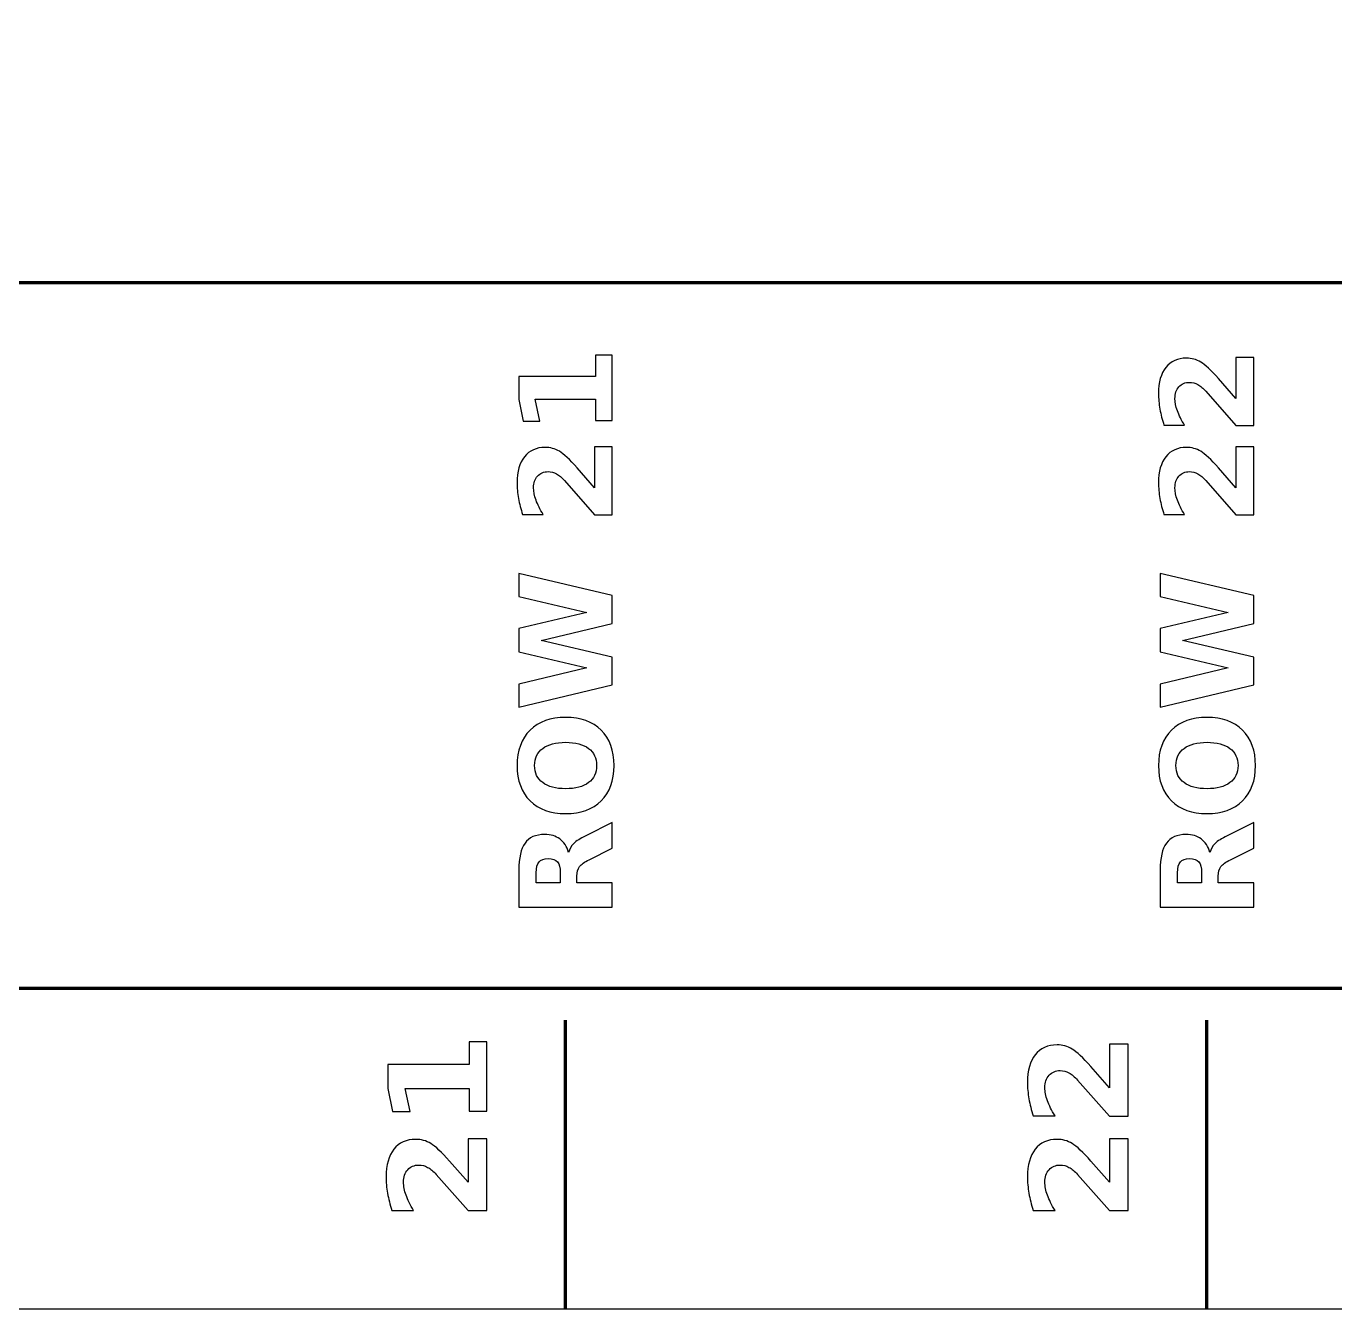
# Model space of a CAD drawing. Header units: centimetres. Extents: x -27.5 to 5.5, y -16.9 to -12.8.
# Drawn here: x -6.648 to -4.608, y -16.85 to -14.85 of the extents above; entities that cross this region are included whole.
import ezdxf

# ---------------------------------------------------------------- set-up
doc = ezdxf.new("R2010")
doc.units = ezdxf.units.CM
doc.header["$MEASUREMENT"] = 0
doc.layers.add('Layer 1', color=7, linetype='Continuous')

msp = doc.modelspace()

# ---------------------------------------------------------------- linework, layer by layer
at = {"layer": 'Layer 1', "color": 7}
msp.add_open_spline([(-27.5, -12.85), (-27.5, -12.85), (5.5, -12.85), (5.5, -12.85), (5.5, -12.85), (5.5, -12.85), (5.5, -16.85), (5.5, -16.85), (5.5, -16.85), (5.5, -16.85), (-27.5, -16.85), (-27.5, -16.85), (-27.5, -16.85), (-27.5, -16.85), (-27.5, -12.85), (-27.5, -12.85)], degree=3, knots=[0, 0, 0, 0, 0.25, 0.25, 0.25, 0.25, 0.5, 0.5, 0.5, 0.5, 0.75, 0.75, 0.75, 0.75, 1, 1, 1, 1], dxfattribs=at)
at = {"layer": 'Layer 1', "color": 250, "lineweight": 100}
msp.add_open_spline([(-26.05684, -16.35), (-26.05684, -16.35), (-26.05684, -15.25), (-26.05684, -15.25), (-26.05684, -15.25), (-26.05684, -15.25), (3.51816, -15.25), (3.51816, -15.25), (3.51816, -15.25), (3.51816, -15.25), (3.51816, -16.35), (3.51816, -16.35), (3.51816, -16.35), (3.51816, -16.35), (-26.05684, -16.35), (-26.05684, -16.35)], degree=3, knots=[0, 0, 0, 0, 0.25, 0.25, 0.25, 0.25, 0.5, 0.5, 0.5, 0.5, 0.75, 0.75, 0.75, 0.75, 1, 1, 1, 1], dxfattribs=at)
at = {"layer": 'Layer 1', "color": 250}
for points, knots in [([(-5.76001, -15.46499), (-5.76001, -15.46499), (-5.76001, -15.43179), (-5.76001, -15.43179), (-5.76001, -15.43179), (-5.76001, -15.43179), (-5.85424, -15.43179), (-5.85424, -15.43179), (-5.85424, -15.43179), (-5.85424, -15.43179), (-5.84721, -15.46585), (-5.84721, -15.46585), (-5.84721, -15.46585), (-5.84721, -15.46585), (-5.87281, -15.46585), (-5.87281, -15.46585), (-5.87281, -15.46585), (-5.87281, -15.46585), (-5.87984, -15.43199), (-5.87984, -15.43199), (-5.87984, -15.43199), (-5.87984, -15.43199), (-5.87984, -15.39625), (-5.87984, -15.39625), (-5.87984, -15.39625), (-5.87984, -15.39625), (-5.76001, -15.39625), (-5.76001, -15.39625), (-5.76001, -15.39625), (-5.76001, -15.39625), (-5.76001, -15.36305), (-5.76001, -15.36305), (-5.76001, -15.36305), (-5.76001, -15.36305), (-5.73404, -15.36305), (-5.73404, -15.36305), (-5.73404, -15.36305), (-5.73404, -15.36305), (-5.73404, -15.46499), (-5.73404, -15.46499), (-5.73404, -15.46499), (-5.73404, -15.46499), (-5.76001, -15.46499), (-5.76001, -15.46499)], [0, 0, 0, 0, 0.0909091, 0.0909091, 0.0909091, 0.0909091, 0.1818182, 0.1818182, 0.1818182, 0.1818182, 0.2727273, 0.2727273, 0.2727273, 0.2727273, 0.3636364, 0.3636364, 0.3636364, 0.3636364, 0.4545455, 0.4545455, 0.4545455, 0.4545455, 0.5454545, 0.5454545, 0.5454545, 0.5454545, 0.6363636, 0.6363636, 0.6363636, 0.6363636, 0.7272727, 0.7272727, 0.7272727, 0.7272727, 0.8181818, 0.8181818, 0.8181818, 0.8181818, 0.9090909, 0.9090909, 0.9090909, 0.9090909, 1, 1, 1, 1]), ([(-4.76167, -15.43079), (-4.76167, -15.43079), (-4.76167, -15.36662), (-4.76167, -15.36662), (-4.76167, -15.36662), (-4.76167, -15.36662), (-4.73404, -15.36662), (-4.73404, -15.36662), (-4.73404, -15.36662), (-4.73404, -15.36662), (-4.73404, -15.47259), (-4.73404, -15.47259), (-4.73404, -15.47259), (-4.73404, -15.47259), (-4.76167, -15.47259), (-4.76167, -15.47259), (-4.76167, -15.47259), (-4.76167, -15.47259), (-4.80864, -15.41935), (-4.80864, -15.41935), (-4.80864, -15.41935), (-4.81294, -15.41459), (-4.81714, -15.41109), (-4.82124, -15.40882), (-4.82124, -15.40882), (-4.82534, -15.40652), (-4.82961, -15.40539), (-4.83404, -15.40539), (-4.83404, -15.40539), (-4.84087, -15.40539), (-4.84637, -15.40769), (-4.85054, -15.41229), (-4.85054, -15.41229), (-4.85471, -15.41685), (-4.85677, -15.42295), (-4.85677, -15.43059), (-4.85677, -15.43059), (-4.85677, -15.43645), (-4.85551, -15.44285), (-4.85301, -15.44982), (-4.85301, -15.44982), (-4.85051, -15.45679), (-4.84677, -15.46425), (-4.84184, -15.47219), (-4.84184, -15.47219), (-4.84184, -15.47219), (-4.87387, -15.47219), (-4.87387, -15.47219), (-4.87387, -15.47219), (-4.87667, -15.46372), (-4.87881, -15.45535), (-4.88027, -15.44709), (-4.88027, -15.44709), (-4.88174, -15.43882), (-4.88247, -15.43072), (-4.88247, -15.42275), (-4.88247, -15.42275), (-4.88247, -15.40532), (-4.87864, -15.39175), (-4.87094, -15.38209), (-4.87094, -15.38209), (-4.86327, -15.37242), (-4.85257, -15.36759), (-4.83881, -15.36759), (-4.83881, -15.36759), (-4.83087, -15.36759), (-4.82347, -15.36965), (-4.81661, -15.37375), (-4.81661, -15.37375), (-4.80974, -15.37785), (-4.80054, -15.38649), (-4.78901, -15.39962), (-4.78901, -15.39962), (-4.78901, -15.39962), (-4.76167, -15.43079), (-4.76167, -15.43079)], [0, 0, 0, 0, 0.0526316, 0.0526316, 0.0526316, 0.0526316, 0.1052632, 0.1052632, 0.1052632, 0.1052632, 0.1578947, 0.1578947, 0.1578947, 0.1578947, 0.2105263, 0.2105263, 0.2105263, 0.2105263, 0.2631579, 0.2631579, 0.2631579, 0.2631579, 0.3157895, 0.3157895, 0.3157895, 0.3157895, 0.3684211, 0.3684211, 0.3684211, 0.3684211, 0.4210526, 0.4210526, 0.4210526, 0.4210526, 0.4736842, 0.4736842, 0.4736842, 0.4736842, 0.5263158, 0.5263158, 0.5263158, 0.5263158, 0.5789474, 0.5789474, 0.5789474, 0.5789474, 0.6315789, 0.6315789, 0.6315789, 0.6315789, 0.6842105, 0.6842105, 0.6842105, 0.6842105, 0.7368421, 0.7368421, 0.7368421, 0.7368421, 0.7894737, 0.7894737, 0.7894737, 0.7894737, 0.8421053, 0.8421053, 0.8421053, 0.8421053, 0.8947368, 0.8947368, 0.8947368, 0.8947368, 0.9473684, 0.9473684, 0.9473684, 0.9473684, 1, 1, 1, 1]), ([(-5.76167, -15.56996), (-5.76167, -15.56996), (-5.76167, -15.50579), (-5.76167, -15.50579), (-5.76167, -15.50579), (-5.76167, -15.50579), (-5.73404, -15.50579), (-5.73404, -15.50579), (-5.73404, -15.50579), (-5.73404, -15.50579), (-5.73404, -15.61176), (-5.73404, -15.61176), (-5.73404, -15.61176), (-5.73404, -15.61176), (-5.76167, -15.61176), (-5.76167, -15.61176), (-5.76167, -15.61176), (-5.76167, -15.61176), (-5.80864, -15.55852), (-5.80864, -15.55852), (-5.80864, -15.55852), (-5.81294, -15.55376), (-5.81714, -15.55026), (-5.82124, -15.54799), (-5.82124, -15.54799), (-5.82534, -15.54569), (-5.82961, -15.54456), (-5.83404, -15.54456), (-5.83404, -15.54456), (-5.84087, -15.54456), (-5.84637, -15.54686), (-5.85054, -15.55146), (-5.85054, -15.55146), (-5.85471, -15.55602), (-5.85677, -15.56212), (-5.85677, -15.56976), (-5.85677, -15.56976), (-5.85677, -15.57562), (-5.85551, -15.58202), (-5.85301, -15.58899), (-5.85301, -15.58899), (-5.85051, -15.59596), (-5.84677, -15.60342), (-5.84184, -15.61136), (-5.84184, -15.61136), (-5.84184, -15.61136), (-5.87387, -15.61136), (-5.87387, -15.61136), (-5.87387, -15.61136), (-5.87667, -15.60289), (-5.87881, -15.59452), (-5.88027, -15.58626), (-5.88027, -15.58626), (-5.88174, -15.57799), (-5.88247, -15.56989), (-5.88247, -15.56192), (-5.88247, -15.56192), (-5.88247, -15.54449), (-5.87864, -15.53092), (-5.87094, -15.52126), (-5.87094, -15.52126), (-5.86327, -15.51159), (-5.85257, -15.50676), (-5.83881, -15.50676), (-5.83881, -15.50676), (-5.83087, -15.50676), (-5.82347, -15.50882), (-5.81661, -15.51292), (-5.81661, -15.51292), (-5.80974, -15.51702), (-5.80054, -15.52566), (-5.78901, -15.53879), (-5.78901, -15.53879), (-5.78901, -15.53879), (-5.76167, -15.56996), (-5.76167, -15.56996)], [0, 0, 0, 0, 0.0526316, 0.0526316, 0.0526316, 0.0526316, 0.1052632, 0.1052632, 0.1052632, 0.1052632, 0.1578947, 0.1578947, 0.1578947, 0.1578947, 0.2105263, 0.2105263, 0.2105263, 0.2105263, 0.2631579, 0.2631579, 0.2631579, 0.2631579, 0.3157895, 0.3157895, 0.3157895, 0.3157895, 0.3684211, 0.3684211, 0.3684211, 0.3684211, 0.4210526, 0.4210526, 0.4210526, 0.4210526, 0.4736842, 0.4736842, 0.4736842, 0.4736842, 0.5263158, 0.5263158, 0.5263158, 0.5263158, 0.5789474, 0.5789474, 0.5789474, 0.5789474, 0.6315789, 0.6315789, 0.6315789, 0.6315789, 0.6842105, 0.6842105, 0.6842105, 0.6842105, 0.7368421, 0.7368421, 0.7368421, 0.7368421, 0.7894737, 0.7894737, 0.7894737, 0.7894737, 0.8421053, 0.8421053, 0.8421053, 0.8421053, 0.8947368, 0.8947368, 0.8947368, 0.8947368, 0.9473684, 0.9473684, 0.9473684, 0.9473684, 1, 1, 1, 1]), ([(-4.76167, -15.56996), (-4.76167, -15.56996), (-4.76167, -15.50579), (-4.76167, -15.50579), (-4.76167, -15.50579), (-4.76167, -15.50579), (-4.73404, -15.50579), (-4.73404, -15.50579), (-4.73404, -15.50579), (-4.73404, -15.50579), (-4.73404, -15.61176), (-4.73404, -15.61176), (-4.73404, -15.61176), (-4.73404, -15.61176), (-4.76167, -15.61176), (-4.76167, -15.61176), (-4.76167, -15.61176), (-4.76167, -15.61176), (-4.80864, -15.55852), (-4.80864, -15.55852), (-4.80864, -15.55852), (-4.81294, -15.55376), (-4.81714, -15.55026), (-4.82124, -15.54799), (-4.82124, -15.54799), (-4.82534, -15.54569), (-4.82961, -15.54456), (-4.83404, -15.54456), (-4.83404, -15.54456), (-4.84087, -15.54456), (-4.84637, -15.54686), (-4.85054, -15.55146), (-4.85054, -15.55146), (-4.85471, -15.55602), (-4.85677, -15.56212), (-4.85677, -15.56976), (-4.85677, -15.56976), (-4.85677, -15.57562), (-4.85551, -15.58202), (-4.85301, -15.58899), (-4.85301, -15.58899), (-4.85051, -15.59596), (-4.84677, -15.60342), (-4.84184, -15.61136), (-4.84184, -15.61136), (-4.84184, -15.61136), (-4.87387, -15.61136), (-4.87387, -15.61136), (-4.87387, -15.61136), (-4.87667, -15.60289), (-4.87881, -15.59452), (-4.88027, -15.58626), (-4.88027, -15.58626), (-4.88174, -15.57799), (-4.88247, -15.56989), (-4.88247, -15.56192), (-4.88247, -15.56192), (-4.88247, -15.54449), (-4.87864, -15.53092), (-4.87094, -15.52126), (-4.87094, -15.52126), (-4.86327, -15.51159), (-4.85257, -15.50676), (-4.83881, -15.50676), (-4.83881, -15.50676), (-4.83087, -15.50676), (-4.82347, -15.50882), (-4.81661, -15.51292), (-4.81661, -15.51292), (-4.80974, -15.51702), (-4.80054, -15.52566), (-4.78901, -15.53879), (-4.78901, -15.53879), (-4.78901, -15.53879), (-4.76167, -15.56996), (-4.76167, -15.56996)], [0, 0, 0, 0, 0.0526316, 0.0526316, 0.0526316, 0.0526316, 0.1052632, 0.1052632, 0.1052632, 0.1052632, 0.1578947, 0.1578947, 0.1578947, 0.1578947, 0.2105263, 0.2105263, 0.2105263, 0.2105263, 0.2631579, 0.2631579, 0.2631579, 0.2631579, 0.3157895, 0.3157895, 0.3157895, 0.3157895, 0.3684211, 0.3684211, 0.3684211, 0.3684211, 0.4210526, 0.4210526, 0.4210526, 0.4210526, 0.4736842, 0.4736842, 0.4736842, 0.4736842, 0.5263158, 0.5263158, 0.5263158, 0.5263158, 0.5789474, 0.5789474, 0.5789474, 0.5789474, 0.6315789, 0.6315789, 0.6315789, 0.6315789, 0.6842105, 0.6842105, 0.6842105, 0.6842105, 0.7368421, 0.7368421, 0.7368421, 0.7368421, 0.7894737, 0.7894737, 0.7894737, 0.7894737, 0.8421053, 0.8421053, 0.8421053, 0.8421053, 0.8947368, 0.8947368, 0.8947368, 0.8947368, 0.9473684, 0.9473684, 0.9473684, 0.9473684, 1, 1, 1, 1]), ([(-5.87984, -15.91185), (-5.87984, -15.91185), (-5.87984, -15.87582), (-5.87984, -15.87582), (-5.87984, -15.87582), (-5.87984, -15.87582), (-5.77387, -15.85062), (-5.77387, -15.85062), (-5.77387, -15.85062), (-5.77387, -15.85062), (-5.87984, -15.82562), (-5.87984, -15.82562), (-5.87984, -15.82562), (-5.87984, -15.82562), (-5.87984, -15.78939), (-5.87984, -15.78939), (-5.87984, -15.78939), (-5.87984, -15.78939), (-5.77387, -15.76439), (-5.77387, -15.76439), (-5.77387, -15.76439), (-5.77387, -15.76439), (-5.87984, -15.73919), (-5.87984, -15.73919), (-5.87984, -15.73919), (-5.87984, -15.73919), (-5.87984, -15.70345), (-5.87984, -15.70345), (-5.87984, -15.70345), (-5.87984, -15.70345), (-5.73404, -15.73782), (-5.73404, -15.73782), (-5.73404, -15.73782), (-5.73404, -15.73782), (-5.73404, -15.78119), (-5.73404, -15.78119), (-5.73404, -15.78119), (-5.73404, -15.78119), (-5.84487, -15.80765), (-5.84487, -15.80765), (-5.84487, -15.80765), (-5.84487, -15.80765), (-5.73404, -15.83382), (-5.73404, -15.83382), (-5.73404, -15.83382), (-5.73404, -15.83382), (-5.73404, -15.87719), (-5.73404, -15.87719), (-5.73404, -15.87719), (-5.73404, -15.87719), (-5.87984, -15.91185), (-5.87984, -15.91185)], [0, 0, 0, 0, 0.0769231, 0.0769231, 0.0769231, 0.0769231, 0.1538462, 0.1538462, 0.1538462, 0.1538462, 0.2307692, 0.2307692, 0.2307692, 0.2307692, 0.3076923, 0.3076923, 0.3076923, 0.3076923, 0.3846154, 0.3846154, 0.3846154, 0.3846154, 0.4615385, 0.4615385, 0.4615385, 0.4615385, 0.5384615, 0.5384615, 0.5384615, 0.5384615, 0.6153846, 0.6153846, 0.6153846, 0.6153846, 0.6923077, 0.6923077, 0.6923077, 0.6923077, 0.7692308, 0.7692308, 0.7692308, 0.7692308, 0.8461538, 0.8461538, 0.8461538, 0.8461538, 0.9230769, 0.9230769, 0.9230769, 0.9230769, 1, 1, 1, 1]), ([(-4.87984, -15.91185), (-4.87984, -15.91185), (-4.87984, -15.87582), (-4.87984, -15.87582), (-4.87984, -15.87582), (-4.87984, -15.87582), (-4.77387, -15.85062), (-4.77387, -15.85062), (-4.77387, -15.85062), (-4.77387, -15.85062), (-4.87984, -15.82562), (-4.87984, -15.82562), (-4.87984, -15.82562), (-4.87984, -15.82562), (-4.87984, -15.78939), (-4.87984, -15.78939), (-4.87984, -15.78939), (-4.87984, -15.78939), (-4.77387, -15.76439), (-4.77387, -15.76439), (-4.77387, -15.76439), (-4.77387, -15.76439), (-4.87984, -15.73919), (-4.87984, -15.73919), (-4.87984, -15.73919), (-4.87984, -15.73919), (-4.87984, -15.70345), (-4.87984, -15.70345), (-4.87984, -15.70345), (-4.87984, -15.70345), (-4.73404, -15.73782), (-4.73404, -15.73782), (-4.73404, -15.73782), (-4.73404, -15.73782), (-4.73404, -15.78119), (-4.73404, -15.78119), (-4.73404, -15.78119), (-4.73404, -15.78119), (-4.84487, -15.80765), (-4.84487, -15.80765), (-4.84487, -15.80765), (-4.84487, -15.80765), (-4.73404, -15.83382), (-4.73404, -15.83382), (-4.73404, -15.83382), (-4.73404, -15.83382), (-4.73404, -15.87719), (-4.73404, -15.87719), (-4.73404, -15.87719), (-4.73404, -15.87719), (-4.87984, -15.91185), (-4.87984, -15.91185)], [0, 0, 0, 0, 0.0769231, 0.0769231, 0.0769231, 0.0769231, 0.1538462, 0.1538462, 0.1538462, 0.1538462, 0.2307692, 0.2307692, 0.2307692, 0.2307692, 0.3076923, 0.3076923, 0.3076923, 0.3076923, 0.3846154, 0.3846154, 0.3846154, 0.3846154, 0.4615385, 0.4615385, 0.4615385, 0.4615385, 0.5384615, 0.5384615, 0.5384615, 0.5384615, 0.6153846, 0.6153846, 0.6153846, 0.6153846, 0.6923077, 0.6923077, 0.6923077, 0.6923077, 0.7692308, 0.7692308, 0.7692308, 0.7692308, 0.8461538, 0.8461538, 0.8461538, 0.8461538, 0.9230769, 0.9230769, 0.9230769, 0.9230769, 1, 1, 1, 1]), ([(-5.88247, -16.00288), (-5.88247, -15.97945), (-5.87577, -15.96108), (-5.86234, -15.94782), (-5.86234, -15.94782), (-5.84894, -15.93452), (-5.83041, -15.92788), (-5.80681, -15.92788), (-5.80681, -15.92788), (-5.78324, -15.92788), (-5.76474, -15.93452), (-5.75134, -15.94782), (-5.75134, -15.94782), (-5.73791, -15.96108), (-5.73121, -15.97945), (-5.73121, -16.00288), (-5.73121, -16.00288), (-5.73121, -16.02625), (-5.73791, -16.04458), (-5.75134, -16.05792), (-5.75134, -16.05792), (-5.76474, -16.07122), (-5.78324, -16.07788), (-5.80681, -16.07788), (-5.80681, -16.07788), (-5.83041, -16.07788), (-5.84894, -16.07122), (-5.86234, -16.05792), (-5.86234, -16.05792), (-5.87577, -16.04458), (-5.88247, -16.02625), (-5.88247, -16.00288)], [0, 0, 0, 0, 0.125, 0.125, 0.125, 0.125, 0.25, 0.25, 0.25, 0.25, 0.375, 0.375, 0.375, 0.375, 0.5, 0.5, 0.5, 0.5, 0.625, 0.625, 0.625, 0.625, 0.75, 0.75, 0.75, 0.75, 0.875, 0.875, 0.875, 0.875, 1, 1, 1, 1]), ([(-4.88247, -16.00288), (-4.88247, -15.97945), (-4.87577, -15.96108), (-4.86234, -15.94782), (-4.86234, -15.94782), (-4.84894, -15.93452), (-4.83041, -15.92788), (-4.80681, -15.92788), (-4.80681, -15.92788), (-4.78324, -15.92788), (-4.76474, -15.93452), (-4.75134, -15.94782), (-4.75134, -15.94782), (-4.73791, -15.96108), (-4.73121, -15.97945), (-4.73121, -16.00288), (-4.73121, -16.00288), (-4.73121, -16.02625), (-4.73791, -16.04458), (-4.75134, -16.05792), (-4.75134, -16.05792), (-4.76474, -16.07122), (-4.78324, -16.07788), (-4.80681, -16.07788), (-4.80681, -16.07788), (-4.83041, -16.07788), (-4.84894, -16.07122), (-4.86234, -16.05792), (-4.86234, -16.05792), (-4.87577, -16.04458), (-4.88247, -16.02625), (-4.88247, -16.00288)], [0, 0, 0, 0, 0.125, 0.125, 0.125, 0.125, 0.25, 0.25, 0.25, 0.25, 0.375, 0.375, 0.375, 0.375, 0.5, 0.5, 0.5, 0.5, 0.625, 0.625, 0.625, 0.625, 0.75, 0.75, 0.75, 0.75, 0.875, 0.875, 0.875, 0.875, 1, 1, 1, 1]), ([(-5.85524, -16.00288), (-5.85524, -16.01435), (-5.85101, -16.02322), (-5.84254, -16.02955), (-5.84254, -16.02955), (-5.83407, -16.03585), (-5.82217, -16.03902), (-5.80681, -16.03902), (-5.80681, -16.03902), (-5.79147, -16.03902), (-5.77961, -16.03585), (-5.77114, -16.02955), (-5.77114, -16.02955), (-5.76267, -16.02322), (-5.75844, -16.01435), (-5.75844, -16.00288), (-5.75844, -16.00288), (-5.75844, -15.99135), (-5.76267, -15.98245), (-5.77114, -15.97612), (-5.77114, -15.97612), (-5.77961, -15.96982), (-5.79147, -15.96665), (-5.80681, -15.96665), (-5.80681, -15.96665), (-5.82217, -15.96665), (-5.83407, -15.96982), (-5.84254, -15.97612), (-5.84254, -15.97612), (-5.85101, -15.98245), (-5.85524, -15.99135), (-5.85524, -16.00288)], [0, 0, 0, 0, 0.125, 0.125, 0.125, 0.125, 0.25, 0.25, 0.25, 0.25, 0.375, 0.375, 0.375, 0.375, 0.5, 0.5, 0.5, 0.5, 0.625, 0.625, 0.625, 0.625, 0.75, 0.75, 0.75, 0.75, 0.875, 0.875, 0.875, 0.875, 1, 1, 1, 1]), ([(-4.85524, -16.00288), (-4.85524, -16.01435), (-4.85101, -16.02322), (-4.84254, -16.02955), (-4.84254, -16.02955), (-4.83407, -16.03585), (-4.82217, -16.03902), (-4.80681, -16.03902), (-4.80681, -16.03902), (-4.79147, -16.03902), (-4.77961, -16.03585), (-4.77114, -16.02955), (-4.77114, -16.02955), (-4.76267, -16.02322), (-4.75844, -16.01435), (-4.75844, -16.00288), (-4.75844, -16.00288), (-4.75844, -15.99135), (-4.76267, -15.98245), (-4.77114, -15.97612), (-4.77114, -15.97612), (-4.77961, -15.96982), (-4.79147, -15.96665), (-4.80681, -15.96665), (-4.80681, -15.96665), (-4.82217, -15.96665), (-4.83407, -15.96982), (-4.84254, -15.97612), (-4.84254, -15.97612), (-4.85101, -15.98245), (-4.85524, -15.99135), (-4.85524, -16.00288)], [0, 0, 0, 0, 0.125, 0.125, 0.125, 0.125, 0.25, 0.25, 0.25, 0.25, 0.375, 0.375, 0.375, 0.375, 0.5, 0.5, 0.5, 0.5, 0.625, 0.625, 0.625, 0.625, 0.75, 0.75, 0.75, 0.75, 0.875, 0.875, 0.875, 0.875, 1, 1, 1, 1]), ([(-5.78921, -16.18588), (-5.78921, -16.18588), (-5.73404, -16.18588), (-5.73404, -16.18588), (-5.73404, -16.18588), (-5.73404, -16.18588), (-5.73404, -16.22348), (-5.73404, -16.22348), (-5.73404, -16.22348), (-5.73404, -16.22348), (-5.87984, -16.22348), (-5.87984, -16.22348), (-5.87984, -16.22348), (-5.87984, -16.22348), (-5.87984, -16.16605), (-5.87984, -16.16605), (-5.87984, -16.16605), (-5.87984, -16.14685), (-5.87661, -16.13275), (-5.87017, -16.12382), (-5.87017, -16.12382), (-5.86374, -16.11485), (-5.85354, -16.11038), (-5.83961, -16.11038), (-5.83961, -16.11038), (-5.82997, -16.11038), (-5.82204, -16.11272), (-5.81587, -16.11735), (-5.81587, -16.11735), (-5.80967, -16.12202), (-5.80511, -16.12905), (-5.80217, -16.13842), (-5.80217, -16.13842), (-5.80101, -16.13328), (-5.79837, -16.12865), (-5.79424, -16.12458), (-5.79424, -16.12458), (-5.79011, -16.12052), (-5.78384, -16.11642), (-5.77544, -16.11225), (-5.77544, -16.11225), (-5.77544, -16.11225), (-5.73404, -16.09182), (-5.73404, -16.09182), (-5.73404, -16.09182), (-5.73404, -16.09182), (-5.73404, -16.13188), (-5.73404, -16.13188), (-5.73404, -16.13188), (-5.73404, -16.13188), (-5.77027, -16.14965), (-5.77027, -16.14965), (-5.77027, -16.14965), (-5.77754, -16.15322), (-5.78254, -16.15685), (-5.78521, -16.16055), (-5.78521, -16.16055), (-5.78787, -16.16422), (-5.78921, -16.16912), (-5.78921, -16.17525), (-5.78921, -16.17525), (-5.78921, -16.17525), (-5.78921, -16.18588), (-5.78921, -16.18588)], [0, 0, 0, 0, 0.0625, 0.0625, 0.0625, 0.0625, 0.125, 0.125, 0.125, 0.125, 0.1875, 0.1875, 0.1875, 0.1875, 0.25, 0.25, 0.25, 0.25, 0.3125, 0.3125, 0.3125, 0.3125, 0.375, 0.375, 0.375, 0.375, 0.4375, 0.4375, 0.4375, 0.4375, 0.5, 0.5, 0.5, 0.5, 0.5625, 0.5625, 0.5625, 0.5625, 0.625, 0.625, 0.625, 0.625, 0.6875, 0.6875, 0.6875, 0.6875, 0.75, 0.75, 0.75, 0.75, 0.8125, 0.8125, 0.8125, 0.8125, 0.875, 0.875, 0.875, 0.875, 0.9375, 0.9375, 0.9375, 0.9375, 1, 1, 1, 1]), ([(-4.78921, -16.18588), (-4.78921, -16.18588), (-4.73404, -16.18588), (-4.73404, -16.18588), (-4.73404, -16.18588), (-4.73404, -16.18588), (-4.73404, -16.22348), (-4.73404, -16.22348), (-4.73404, -16.22348), (-4.73404, -16.22348), (-4.87984, -16.22348), (-4.87984, -16.22348), (-4.87984, -16.22348), (-4.87984, -16.22348), (-4.87984, -16.16605), (-4.87984, -16.16605), (-4.87984, -16.16605), (-4.87984, -16.14685), (-4.87661, -16.13275), (-4.87017, -16.12382), (-4.87017, -16.12382), (-4.86374, -16.11485), (-4.85354, -16.11038), (-4.83961, -16.11038), (-4.83961, -16.11038), (-4.82997, -16.11038), (-4.82204, -16.11272), (-4.81587, -16.11735), (-4.81587, -16.11735), (-4.80967, -16.12202), (-4.80511, -16.12905), (-4.80217, -16.13842), (-4.80217, -16.13842), (-4.80101, -16.13328), (-4.79837, -16.12865), (-4.79424, -16.12458), (-4.79424, -16.12458), (-4.79011, -16.12052), (-4.78384, -16.11642), (-4.77544, -16.11225), (-4.77544, -16.11225), (-4.77544, -16.11225), (-4.73404, -16.09182), (-4.73404, -16.09182), (-4.73404, -16.09182), (-4.73404, -16.09182), (-4.73404, -16.13188), (-4.73404, -16.13188), (-4.73404, -16.13188), (-4.73404, -16.13188), (-4.77027, -16.14965), (-4.77027, -16.14965), (-4.77027, -16.14965), (-4.77754, -16.15322), (-4.78254, -16.15685), (-4.78521, -16.16055), (-4.78521, -16.16055), (-4.78787, -16.16422), (-4.78921, -16.16912), (-4.78921, -16.17525), (-4.78921, -16.17525), (-4.78921, -16.17525), (-4.78921, -16.18588), (-4.78921, -16.18588)], [0, 0, 0, 0, 0.0625, 0.0625, 0.0625, 0.0625, 0.125, 0.125, 0.125, 0.125, 0.1875, 0.1875, 0.1875, 0.1875, 0.25, 0.25, 0.25, 0.25, 0.3125, 0.3125, 0.3125, 0.3125, 0.375, 0.375, 0.375, 0.375, 0.4375, 0.4375, 0.4375, 0.4375, 0.5, 0.5, 0.5, 0.5, 0.5625, 0.5625, 0.5625, 0.5625, 0.625, 0.625, 0.625, 0.625, 0.6875, 0.6875, 0.6875, 0.6875, 0.75, 0.75, 0.75, 0.75, 0.8125, 0.8125, 0.8125, 0.8125, 0.875, 0.875, 0.875, 0.875, 0.9375, 0.9375, 0.9375, 0.9375, 1, 1, 1, 1]), ([(-5.81517, -16.17005), (-5.81517, -16.16218), (-5.81664, -16.15652), (-5.81957, -16.15312), (-5.81957, -16.15312), (-5.82251, -16.14968), (-5.82734, -16.14798), (-5.83404, -16.14798), (-5.83404, -16.14798), (-5.84067, -16.14798), (-5.84544, -16.14968), (-5.84831, -16.15312), (-5.84831, -16.15312), (-5.85117, -16.15652), (-5.85261, -16.16218), (-5.85261, -16.17005), (-5.85261, -16.17005), (-5.85261, -16.17005), (-5.85261, -16.18588), (-5.85261, -16.18588), (-5.85261, -16.18588), (-5.85261, -16.18588), (-5.81517, -16.18588), (-5.81517, -16.18588), (-5.81517, -16.18588), (-5.81517, -16.18588), (-5.81517, -16.17005), (-5.81517, -16.17005)], [0, 0, 0, 0, 0.1428571, 0.1428571, 0.1428571, 0.1428571, 0.2857143, 0.2857143, 0.2857143, 0.2857143, 0.4285714, 0.4285714, 0.4285714, 0.4285714, 0.5714286, 0.5714286, 0.5714286, 0.5714286, 0.7142857, 0.7142857, 0.7142857, 0.7142857, 0.8571429, 0.8571429, 0.8571429, 0.8571429, 1, 1, 1, 1]), ([(-4.81517, -16.17005), (-4.81517, -16.16218), (-4.81664, -16.15652), (-4.81957, -16.15312), (-4.81957, -16.15312), (-4.82251, -16.14968), (-4.82734, -16.14798), (-4.83404, -16.14798), (-4.83404, -16.14798), (-4.84067, -16.14798), (-4.84544, -16.14968), (-4.84831, -16.15312), (-4.84831, -16.15312), (-4.85117, -16.15652), (-4.85261, -16.16218), (-4.85261, -16.17005), (-4.85261, -16.17005), (-4.85261, -16.17005), (-4.85261, -16.18588), (-4.85261, -16.18588), (-4.85261, -16.18588), (-4.85261, -16.18588), (-4.81517, -16.18588), (-4.81517, -16.18588), (-4.81517, -16.18588), (-4.81517, -16.18588), (-4.81517, -16.17005), (-4.81517, -16.17005)], [0, 0, 0, 0, 0.1428571, 0.1428571, 0.1428571, 0.1428571, 0.2857143, 0.2857143, 0.2857143, 0.2857143, 0.4285714, 0.4285714, 0.4285714, 0.4285714, 0.5714286, 0.5714286, 0.5714286, 0.5714286, 0.7142857, 0.7142857, 0.7142857, 0.7142857, 0.8571429, 0.8571429, 0.8571429, 0.8571429, 1, 1, 1, 1]), ([(-5.95718, -16.54155), (-5.95718, -16.54155), (-5.95718, -16.50641), (-5.95718, -16.50641), (-5.95718, -16.50641), (-5.95718, -16.50641), (-6.05691, -16.50641), (-6.05691, -16.50641), (-6.05691, -16.50641), (-6.05691, -16.50641), (-6.04947, -16.54247), (-6.04947, -16.54247), (-6.04947, -16.54247), (-6.04947, -16.54247), (-6.07656, -16.54247), (-6.07656, -16.54247), (-6.07656, -16.54247), (-6.07656, -16.54247), (-6.08401, -16.50662), (-6.08401, -16.50662), (-6.08401, -16.50662), (-6.08401, -16.50662), (-6.08401, -16.46881), (-6.08401, -16.46881), (-6.08401, -16.46881), (-6.08401, -16.46881), (-5.95718, -16.46881), (-5.95718, -16.46881), (-5.95718, -16.46881), (-5.95718, -16.46881), (-5.95718, -16.43367), (-5.95718, -16.43367), (-5.95718, -16.43367), (-5.95718, -16.43367), (-5.9297, -16.43367), (-5.9297, -16.43367), (-5.9297, -16.43367), (-5.9297, -16.43367), (-5.9297, -16.54155), (-5.9297, -16.54155), (-5.9297, -16.54155), (-5.9297, -16.54155), (-5.95718, -16.54155), (-5.95718, -16.54155)], [0, 0, 0, 0, 0.0909091, 0.0909091, 0.0909091, 0.0909091, 0.1818182, 0.1818182, 0.1818182, 0.1818182, 0.2727273, 0.2727273, 0.2727273, 0.2727273, 0.3636364, 0.3636364, 0.3636364, 0.3636364, 0.4545455, 0.4545455, 0.4545455, 0.4545455, 0.5454545, 0.5454545, 0.5454545, 0.5454545, 0.6363636, 0.6363636, 0.6363636, 0.6363636, 0.7272727, 0.7272727, 0.7272727, 0.7272727, 0.8181818, 0.8181818, 0.8181818, 0.8181818, 0.9090909, 0.9090909, 0.9090909, 0.9090909, 1, 1, 1, 1]), ([(-4.95895, -16.50535), (-4.95895, -16.50535), (-4.95895, -16.43744), (-4.95895, -16.43744), (-4.95895, -16.43744), (-4.95895, -16.43744), (-4.9297, -16.43744), (-4.9297, -16.43744), (-4.9297, -16.43744), (-4.9297, -16.43744), (-4.9297, -16.54959), (-4.9297, -16.54959), (-4.9297, -16.54959), (-4.9297, -16.54959), (-4.95895, -16.54959), (-4.95895, -16.54959), (-4.95895, -16.54959), (-4.95895, -16.54959), (-5.00865, -16.49325), (-5.00865, -16.49325), (-5.00865, -16.49325), (-5.0132, -16.48821), (-5.01765, -16.4845), (-5.02199, -16.48211), (-5.02199, -16.48211), (-5.02633, -16.47967), (-5.03084, -16.47847), (-5.03553, -16.47847), (-5.03553, -16.47847), (-5.04277, -16.47847), (-5.04859, -16.48091), (-5.053, -16.48577), (-5.053, -16.48577), (-5.05741, -16.49061), (-5.05959, -16.49706), (-5.05959, -16.50514), (-5.05959, -16.50514), (-5.05959, -16.51135), (-5.05825, -16.51812), (-5.05561, -16.5255), (-5.05561, -16.5255), (-5.05296, -16.53287), (-5.04901, -16.54077), (-5.04379, -16.54917), (-5.04379, -16.54917), (-5.04379, -16.54917), (-5.07769, -16.54917), (-5.07769, -16.54917), (-5.07769, -16.54917), (-5.08066, -16.54021), (-5.08291, -16.53135), (-5.08447, -16.5226), (-5.08447, -16.5226), (-5.08602, -16.51386), (-5.08679, -16.50528), (-5.08679, -16.49685), (-5.08679, -16.49685), (-5.08679, -16.4784), (-5.08274, -16.46404), (-5.07459, -16.45381), (-5.07459, -16.45381), (-5.06647, -16.44358), (-5.05515, -16.43847), (-5.04058, -16.43847), (-5.04058, -16.43847), (-5.03218, -16.43847), (-5.02435, -16.44065), (-5.01708, -16.44499), (-5.01708, -16.44499), (-5.00982, -16.44933), (-5.00008, -16.45847), (-4.98787, -16.47237), (-4.98787, -16.47237), (-4.98787, -16.47237), (-4.95895, -16.50535), (-4.95895, -16.50535)], [0, 0, 0, 0, 0.0526316, 0.0526316, 0.0526316, 0.0526316, 0.1052632, 0.1052632, 0.1052632, 0.1052632, 0.1578947, 0.1578947, 0.1578947, 0.1578947, 0.2105263, 0.2105263, 0.2105263, 0.2105263, 0.2631579, 0.2631579, 0.2631579, 0.2631579, 0.3157895, 0.3157895, 0.3157895, 0.3157895, 0.3684211, 0.3684211, 0.3684211, 0.3684211, 0.4210526, 0.4210526, 0.4210526, 0.4210526, 0.4736842, 0.4736842, 0.4736842, 0.4736842, 0.5263158, 0.5263158, 0.5263158, 0.5263158, 0.5789474, 0.5789474, 0.5789474, 0.5789474, 0.6315789, 0.6315789, 0.6315789, 0.6315789, 0.6842105, 0.6842105, 0.6842105, 0.6842105, 0.7368421, 0.7368421, 0.7368421, 0.7368421, 0.7894737, 0.7894737, 0.7894737, 0.7894737, 0.8421053, 0.8421053, 0.8421053, 0.8421053, 0.8947368, 0.8947368, 0.8947368, 0.8947368, 0.9473684, 0.9473684, 0.9473684, 0.9473684, 1, 1, 1, 1]), ([(-5.95895, -16.65264), (-5.95895, -16.65264), (-5.95895, -16.58473), (-5.95895, -16.58473), (-5.95895, -16.58473), (-5.95895, -16.58473), (-5.9297, -16.58473), (-5.9297, -16.58473), (-5.9297, -16.58473), (-5.9297, -16.58473), (-5.9297, -16.69688), (-5.9297, -16.69688), (-5.9297, -16.69688), (-5.9297, -16.69688), (-5.95895, -16.69688), (-5.95895, -16.69688), (-5.95895, -16.69688), (-5.95895, -16.69688), (-6.00865, -16.64054), (-6.00865, -16.64054), (-6.00865, -16.64054), (-6.0132, -16.6355), (-6.01765, -16.63179), (-6.02199, -16.6294), (-6.02199, -16.6294), (-6.02633, -16.62696), (-6.03084, -16.62576), (-6.03553, -16.62576), (-6.03553, -16.62576), (-6.04277, -16.62576), (-6.04859, -16.6282), (-6.053, -16.63306), (-6.053, -16.63306), (-6.05741, -16.6379), (-6.05959, -16.64435), (-6.05959, -16.65243), (-6.05959, -16.65243), (-6.05959, -16.65864), (-6.05825, -16.66541), (-6.05561, -16.67279), (-6.05561, -16.67279), (-6.05296, -16.68016), (-6.04901, -16.68806), (-6.04379, -16.69646), (-6.04379, -16.69646), (-6.04379, -16.69646), (-6.07769, -16.69646), (-6.07769, -16.69646), (-6.07769, -16.69646), (-6.08066, -16.6875), (-6.08291, -16.67864), (-6.08447, -16.66989), (-6.08447, -16.66989), (-6.08602, -16.66115), (-6.08679, -16.65257), (-6.08679, -16.64414), (-6.08679, -16.64414), (-6.08679, -16.62569), (-6.08274, -16.61133), (-6.07459, -16.6011), (-6.07459, -16.6011), (-6.06647, -16.59087), (-6.05515, -16.58576), (-6.04058, -16.58576), (-6.04058, -16.58576), (-6.03218, -16.58576), (-6.02435, -16.58794), (-6.01708, -16.59228), (-6.01708, -16.59228), (-6.00982, -16.59662), (-6.00008, -16.60576), (-5.98787, -16.61966), (-5.98787, -16.61966), (-5.98787, -16.61966), (-5.95895, -16.65264), (-5.95895, -16.65264)], [0, 0, 0, 0, 0.0526316, 0.0526316, 0.0526316, 0.0526316, 0.1052632, 0.1052632, 0.1052632, 0.1052632, 0.1578947, 0.1578947, 0.1578947, 0.1578947, 0.2105263, 0.2105263, 0.2105263, 0.2105263, 0.2631579, 0.2631579, 0.2631579, 0.2631579, 0.3157895, 0.3157895, 0.3157895, 0.3157895, 0.3684211, 0.3684211, 0.3684211, 0.3684211, 0.4210526, 0.4210526, 0.4210526, 0.4210526, 0.4736842, 0.4736842, 0.4736842, 0.4736842, 0.5263158, 0.5263158, 0.5263158, 0.5263158, 0.5789474, 0.5789474, 0.5789474, 0.5789474, 0.6315789, 0.6315789, 0.6315789, 0.6315789, 0.6842105, 0.6842105, 0.6842105, 0.6842105, 0.7368421, 0.7368421, 0.7368421, 0.7368421, 0.7894737, 0.7894737, 0.7894737, 0.7894737, 0.8421053, 0.8421053, 0.8421053, 0.8421053, 0.8947368, 0.8947368, 0.8947368, 0.8947368, 0.9473684, 0.9473684, 0.9473684, 0.9473684, 1, 1, 1, 1]), ([(-4.95895, -16.65264), (-4.95895, -16.65264), (-4.95895, -16.58473), (-4.95895, -16.58473), (-4.95895, -16.58473), (-4.95895, -16.58473), (-4.9297, -16.58473), (-4.9297, -16.58473), (-4.9297, -16.58473), (-4.9297, -16.58473), (-4.9297, -16.69688), (-4.9297, -16.69688), (-4.9297, -16.69688), (-4.9297, -16.69688), (-4.95895, -16.69688), (-4.95895, -16.69688), (-4.95895, -16.69688), (-4.95895, -16.69688), (-5.00865, -16.64054), (-5.00865, -16.64054), (-5.00865, -16.64054), (-5.0132, -16.6355), (-5.01765, -16.63179), (-5.02199, -16.6294), (-5.02199, -16.6294), (-5.02633, -16.62696), (-5.03084, -16.62576), (-5.03553, -16.62576), (-5.03553, -16.62576), (-5.04277, -16.62576), (-5.04859, -16.6282), (-5.053, -16.63306), (-5.053, -16.63306), (-5.05741, -16.6379), (-5.05959, -16.64435), (-5.05959, -16.65243), (-5.05959, -16.65243), (-5.05959, -16.65864), (-5.05825, -16.66541), (-5.05561, -16.67279), (-5.05561, -16.67279), (-5.05296, -16.68016), (-5.04901, -16.68806), (-5.04379, -16.69646), (-5.04379, -16.69646), (-5.04379, -16.69646), (-5.07769, -16.69646), (-5.07769, -16.69646), (-5.07769, -16.69646), (-5.08066, -16.6875), (-5.08291, -16.67864), (-5.08447, -16.66989), (-5.08447, -16.66989), (-5.08602, -16.66115), (-5.08679, -16.65257), (-5.08679, -16.64414), (-5.08679, -16.64414), (-5.08679, -16.62569), (-5.08274, -16.61133), (-5.07459, -16.6011), (-5.07459, -16.6011), (-5.06647, -16.59087), (-5.05515, -16.58576), (-5.04058, -16.58576), (-5.04058, -16.58576), (-5.03218, -16.58576), (-5.02435, -16.58794), (-5.01708, -16.59228), (-5.01708, -16.59228), (-5.00982, -16.59662), (-5.00008, -16.60576), (-4.98787, -16.61966), (-4.98787, -16.61966), (-4.98787, -16.61966), (-4.95895, -16.65264), (-4.95895, -16.65264)], [0, 0, 0, 0, 0.0526316, 0.0526316, 0.0526316, 0.0526316, 0.1052632, 0.1052632, 0.1052632, 0.1052632, 0.1578947, 0.1578947, 0.1578947, 0.1578947, 0.2105263, 0.2105263, 0.2105263, 0.2105263, 0.2631579, 0.2631579, 0.2631579, 0.2631579, 0.3157895, 0.3157895, 0.3157895, 0.3157895, 0.3684211, 0.3684211, 0.3684211, 0.3684211, 0.4210526, 0.4210526, 0.4210526, 0.4210526, 0.4736842, 0.4736842, 0.4736842, 0.4736842, 0.5263158, 0.5263158, 0.5263158, 0.5263158, 0.5789474, 0.5789474, 0.5789474, 0.5789474, 0.6315789, 0.6315789, 0.6315789, 0.6315789, 0.6842105, 0.6842105, 0.6842105, 0.6842105, 0.7368421, 0.7368421, 0.7368421, 0.7368421, 0.7894737, 0.7894737, 0.7894737, 0.7894737, 0.8421053, 0.8421053, 0.8421053, 0.8421053, 0.8947368, 0.8947368, 0.8947368, 0.8947368, 0.9473684, 0.9473684, 0.9473684, 0.9473684, 1, 1, 1, 1])]:
    msp.add_open_spline(points, degree=3, knots=knots, dxfattribs=at)
at = {"layer": 'Layer 1', "color": 250, "lineweight": 106}
for points in [[(-5.80684, -16.85), (-5.80684, -16.85), (-5.80686, -16.40001), (-5.80686, -16.40001)], [(-4.80684, -16.85), (-4.80684, -16.85), (-4.80686, -16.40001), (-4.80686, -16.40001)]]:
    msp.add_open_spline(points, degree=3, dxfattribs=at)

doc.saveas('drawing.dxf')
